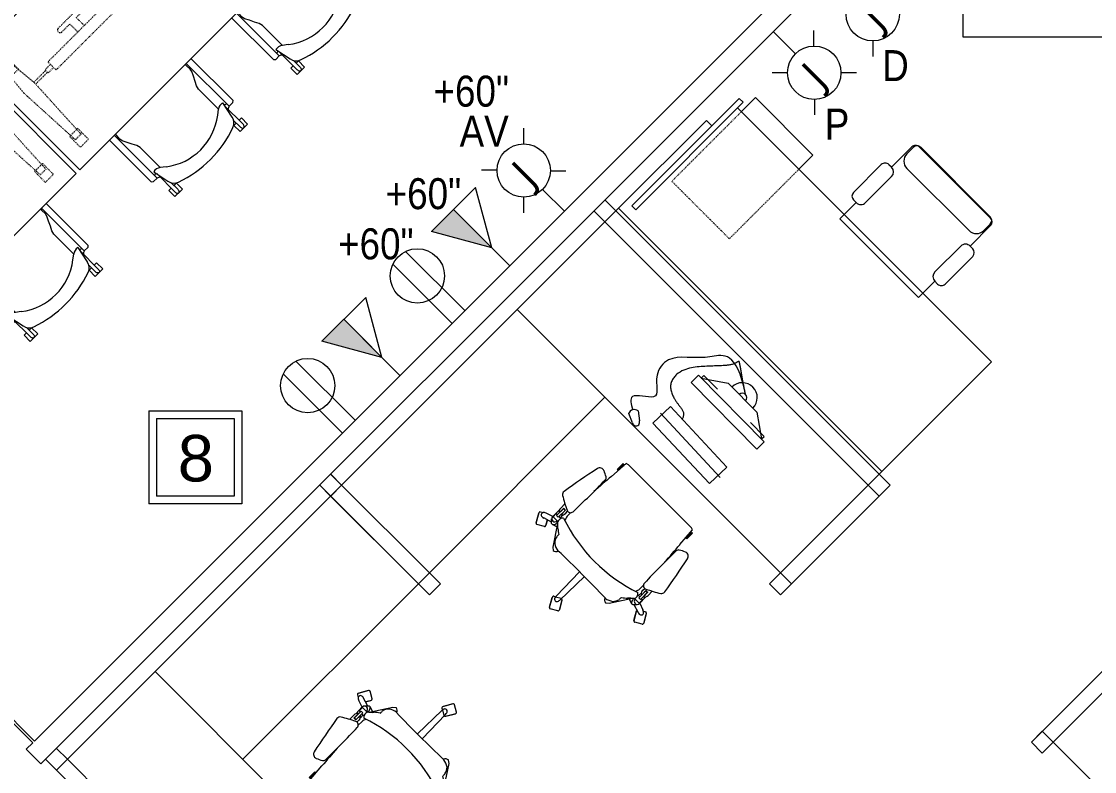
# Model space of a CAD drawing. Header units: inches. Extents: x 1 to 4574, y -953 to 1388.
# Drawn here: x 1731.3 to 1938.8, y 707.8 to 852.8 of the extents above; entities that cross this region are included whole.
import ezdxf

# ---------------------------------------------------------------- set-up
doc = ezdxf.new("R2010")
doc.units = ezdxf.units.IN
doc.header["$MEASUREMENT"] = 0
doc.linetypes.add('Dash', pattern=[0.25, 0.125, -0.125])
for name, color, linetype, lineweight in [('3rd Floor Revit Background_dwg', 8, 'Continuous', 9), ('A-ANNO-NOTE', 131, 'Continuous', 20), ('A-WALL', 113, 'Continuous', 50), ('AWAEX', 7, 'Continuous', 9), ('E-COMM-IDEN', 2, 'Continuous', 9), ('E-ELEC-FIXT-IDEN', 2, 'Continuous', 9), ('I-FURN', 30, 'Continuous', 9), ('I-FURN-HDLN', 30, 'Continuous', 9), ('I-WALL', 2, 'Continuous', 9)]:
    doc.layers.add(name, color=color, linetype=linetype, lineweight=lineweight)
doc.styles.add('Arial', font='arial.ttf', dxfattribs={"height": 9})
doc.styles.add('Arial_3', font='arial.ttf', dxfattribs={"width": 0.85, "height": 6})
doc.styles.add('Tahoma', font='tahoma.ttf', dxfattribs={"height": 6})

# ---------------------------------------------------------------- blocks, each defined once
blk = doc.blocks.new('6FT_BENCHES - 6FT_BENCHES-1759733-3rd Floor New Construction - Tel_Data_Elec Plan')
at = {"layer": 'I-FURN'}
for p, q in [((-15.74, 30.23), (-15.74, -41.77)), ((-14.99, 30.23), (-15.74, 30.23)), ((9, 30.23), (-14.99, 30.23)), ((-14.99, -41.77), (-14.99, 30.23)), ((9, 28.73), (9, 30.23)), ((-12.88, 28.73), (-12.88, 27.67)), ((16.49, 28.73), (-12.88, 28.73)), ((-12.88, 27.67), (16.49, 27.67)), ((14.99, -41.77), (14.99, 27.67)), ((16.49, 27.67), (16.49, 28.73)), ((18.82, 26.62), (14.99, 26.62)), ((18.82, 10.89), (18.82, 26.62)), ((18.82, 26.62), (18.82, 10.89)), ((14.99, 10.89), (18.82, 10.89)), ((26.85, 0.26), (19.27, 0.26)), ((13.77, -1.52), (13.77, -23.02)), ((18.24, -1.52), (13.77, -1.52)), ((18.24, -0.77), (18.24, -1.52)), ((27.9, -1.52), (27.9, -0.8)), ((33.47, -1.52), (27.9, -1.52)), ((33.62, -1.77), (31.84, -1.77)), ((19.52, -2.79), (26.63, -2.79)), ((29.84, -20.77), (29.84, -3.77)), ((34.47, -22.02), (34.47, -2.52)), ((34.62, -21.77), (34.62, -2.77)), ((26.59, -21.75), (19.52, -21.75)), ((33.62, -22.77), (31.84, -22.77)), ((13.77, -23.02), (18.24, -23.02)), ((18.24, -23.02), (18.24, -23.77)), ((19.27, -24.8), (26.8, -24.8)), ((27.86, -23.02), (33.47, -23.02)), ((27.86, -23.74), (27.86, -23.02)), ((-15.74, -41.77), (-14.99, -41.77)), ((-14.99, -41.77), (14.99, -41.77))]:
    blk.add_line(p, q, dxfattribs=at)
for centre, radius, start, end in [((19.27, -0.77), 1.03, 90, 180), ((26.85, -0.8), 1.06, 0, 90), ((19.52, -1.52), 1.27, 180, 270), ((26.63, -1.52), 1.27, 270, 360), ((31.84, -3.77), 2, 90, 180), ((33.47, -2.52), 1, 360, 90), ((33.62, -2.77), 1, 360, 90), ((19.52, -23.02), 1.27, 90, 180), ((26.59, -23.02), 1.27, 0, 90), ((31.84, -20.77), 2, 180, 270), ((33.47, -22.02), 1, 270, 360), ((33.62, -21.77), 1, 270, 360), ((19.27, -23.77), 1.03, 180, 270), ((26.8, -23.74), 1.06, 270, 0)]:
    blk.add_arc(centre, radius, start, end, dxfattribs=at)
at = {"layer": 'I-FURN-HDLN', "linetype": 'Dash'}
for p, q in [((-4.05, 26.62), (-4.05, 10.89)), ((14.99, 26.62), (-4.05, 26.62)), ((-4.05, 10.89), (14.99, 10.89))]:
    blk.add_line(p, q, dxfattribs=at)
blk = doc.blocks.new('Workstation - 6x6 - Workstation - 6x6-1549611-3rd Floor New Construction - Tel_Data_Elec Plan')
at = {"layer": 'I-FURN'}
for p, q in [((-76.5, -28.5), (-76.5, -1.5)), ((-73.5, -1.5), (-73.5, -28.5)), ((-76.5, -25.5), (-76.5, -28.5)), ((-73.5, -25.5), (-76.5, -25.5)), ((-73.5, -28.5), (-73.5, -25.5)), ((-73.5, -25.5), (-1.5, -25.5)), ((-76.5, -28.5), (-73.5, -28.5)), ((-73.5, -28.5), (-76.5, -28.5))]:
    blk.add_line(p, q, dxfattribs=at)
blk = doc.blocks.new('Workstation - 6x6 - Workstation - 6x6-V1-3rd Floor New Construction - Tel_Data_Elec Plan')
at = {"layer": 'I-FURN'}
for p, q in [((1.5, 76.5), (-1.5, 76.5)), ((1.5, 73.5), (1.5, 76.5)), ((25.5, 76.5), (1.5, 76.5)), ((28.5, 76.5), (25.5, 76.5)), ((25.5, 76.5), (25.5, 73.5)), ((28.5, 73.5), (28.5, 76.5)), ((-1.5, 73.5), (1.5, 73.5)), ((1.5, 73.5), (1.5, 1.5)), ((25.5, 73.5), (1.5, 73.5)), ((25.5, 73.5), (28.5, 73.5)), ((25.5, 25.5), (25.5, 73.5)), ((46.69, 61.83), (45.63, 59.99)), ((46.61, 61.77), (45.65, 60.09)), ((46.65, 61.75), (46.61, 61.77)), ((48.26, 61.16), (46.97, 61.9)), ((47.27, 59.05), (48.33, 60.88)), ((47.35, 59.11), (48.32, 60.78)), ((48.32, 60.78), (48.28, 60.8)), ((45.65, 60.09), (45.68, 60.07)), ((45.71, 59.72), (46.04, 59.53)), ((45.89, 52.83), (46.03, 59.37)), ((46.04, 59.53), (47, 58.97)), ((47.21, 52.83), (47.07, 59.37)), ((47.32, 59.13), (47.35, 59.11)), ((33.32, 52.11), (32.26, 50.28)), ((33.24, 52.05), (32.28, 50.38)), ((33.27, 52.03), (33.24, 52.05)), ((34.88, 51.44), (33.59, 52.19)), ((36.29, 49.23), (38.84, 53.12)), ((38.84, 53.12), (39.36, 53.53)), ((54.26, 53.12), (53.74, 53.53)), ((56.81, 49.23), (54.26, 53.12)), ((60.07, 52.11), (59.01, 50.28)), ((59.98, 52.05), (59.02, 50.38)), ((60.02, 52.03), (59.98, 52.05)), ((61.63, 51.44), (60.34, 52.19)), ((32.28, 50.38), (32.31, 50.36)), ((32.34, 50), (32.8, 49.74)), ((35.3, 49.87), (33.64, 50.37)), ((34.37, 50.15), (34.96, 51.17)), ((34.41, 50.14), (34.94, 51.07)), ((35.45, 50.03), (34.84, 49.41)), ((34.94, 51.07), (34.91, 51.09)), ((36.64, 49.78), (35.73, 50.07)), ((56.45, 49.78), (57.36, 50.07)), ((57.65, 50.03), (58.25, 49.41)), ((57.8, 49.87), (59.46, 50.37)), ((59.02, 50.38), (59.05, 50.36)), ((60.64, 49.33), (61.7, 51.17)), ((60.72, 49.4), (61.69, 51.07)), ((61.69, 51.07), (61.65, 51.09)), ((34.68, 48.91), (33.32, 49.38)), ((34.7, 47.17), (34.67, 48.98)), ((34.76, 48.95), (34.74, 48.03)), ((34.74, 48.03), (35.08, 48.02)), ((36.05, 48.95), (34.76, 48.95)), ((35.08, 48.29), (35.08, 46.32)), ((35.54, 48.29), (35.08, 48.29)), ((35.54, 46.36), (35.54, 48.29)), ((35.54, 48.02), (36.08, 48.01)), ((35.87, 47.26), (35.86, 48.01)), ((36.27, 49.19), (36.29, 49.23)), ((56.83, 49.19), (56.81, 49.23)), ((57.56, 48.02), (57.02, 48.01)), ((57.05, 48.95), (58.34, 48.95)), ((57.22, 47.26), (57.23, 48.01)), ((57.56, 48.29), (58.01, 48.29)), ((57.56, 46.36), (57.56, 48.29)), ((58.01, 48.29), (58.01, 46.32)), ((58.35, 48.03), (58.01, 48.02)), ((58.34, 48.95), (58.35, 48.03)), ((58.4, 47.17), (58.42, 48.98)), ((58.42, 48.91), (59.78, 49.38)), ((60, 49.48), (60.37, 49.26)), ((60.69, 49.41), (60.72, 49.4)), ((34.61, 46.69), (34.62, 45.54)), ((35.04, 47.53), (35.05, 46.27)), ((35.57, 47.56), (35.55, 46.32)), ((35.98, 47.03), (36, 46.69)), ((36, 46.69), (35.99, 46.18)), ((36.63, 46.92), (36.62, 45.93)), ((56.47, 46.92), (56.48, 45.93)), ((57.11, 47.03), (57.1, 46.69)), ((57.1, 46.69), (57.11, 46.18)), ((57.52, 47.56), (57.54, 46.32)), ((58.05, 47.53), (58.05, 46.27)), ((58.49, 46.69), (58.48, 45.54)), ((37.48, 31.63), (37.21, 35.41)), ((55.89, 35.41), (55.62, 31.63)), ((37.05, 33.66), (37.2, 33.66)), ((37.05, 32.08), (37.05, 33.66)), ((37.2, 33.66), (37.2, 32.08)), ((55.89, 33.66), (55.89, 32.08)), ((56.05, 33.66), (55.89, 33.66)), ((56.05, 32.08), (56.05, 33.66)), ((37.2, 32.08), (37.05, 32.08)), ((37.94, 31.5), (37.48, 31.63)), ((55.16, 31.5), (37.94, 31.5)), ((55.62, 31.63), (55.16, 31.5)), ((55.89, 32.08), (56.05, 32.08)), ((73.5, 28.5), (73.5, 25.5)), ((76.5, 28.5), (73.5, 28.5)), ((73.5, 28.5), (76.5, 28.5)), ((73.5, 1.5), (73.5, 28.5)), ((76.5, 28.5), (76.5, 1.5)), ((76.5, 25.5), (76.5, 28.5)), ((73.5, 25.5), (1.5, 25.5)), ((32.76, 25.23), (30.95, 24.45)), ((73.5, 25.5), (76.5, 25.5)), ((31.89, 22.83), (33.46, 24.02)), ((35.58, 22.46), (51.58, 23.01)), ((51.58, 23.01), (51.74, 18.36)), ((35.74, 17.8), (35.58, 22.46)), ((52.22, 20.74), (35.26, 20.05)), ((51.74, 18.36), (35.74, 17.8)), ((53.38, 11.8), (35.25, 11.7)), ((35.25, 11.7), (35.26, 9.7)), ((53.39, 9.8), (53.38, 11.8)), ((35.26, 9.7), (53.39, 9.8)), ((36.03, 9.71), (40.4, 6.73)), ((36.04, 8.98), (36.03, 9.71)), ((39.77, 9), (36.04, 8.98)), ((48.28, 6.77), (52.61, 9.79)), ((52.62, 9.07), (48.89, 9.05)), ((52.61, 9.79), (52.62, 9.07)), ((40.4, 6.73), (48.28, 6.77)), ((1.5, 1.5), (-1.5, 1.5)), ((1.5, -1.5), (1.5, 1.5)), ((1.5, 1.5), (73.5, 1.5)), ((73.5, 1.5), (73.5, -1.5)), ((76.5, 1.5), (73.5, 1.5)), ((76.5, -1.5), (76.5, 1.5)), ((-1.5, -1.5), (1.5, -1.5)), ((73.5, -1.5), (1.5, -1.5)), ((73.5, -1.5), (76.5, -1.5))]:
    blk.add_line(p, q, dxfattribs=at)
for centre, radius, start, end in [((46.87, 61.73), 0.2, 59.8643, 150), ((48.16, 60.98), 0.2, 330, 60), ((45.81, 59.89), 0.2, 150, 240.1357), ((47.55, 59.34), 1.53, 164.4505, 178.7927), ((46.64, 59.59), 0.583, 134.254, 164.4505), ((46.55, 59.69), 0.445, 45.7229, 134.2771), ((46.45, 59.59), 0.583, 15.5495, 45.746), ((47.1, 59.15), 0.2, 240.1393, 264.765), ((45.54, 59.34), 1.53, 1.2073, 15.5495), ((47.1, 59.15), 0.2, 264.765, 330.1534), ((33.49, 52.01), 0.2, 60, 150), ((40.23, 50.72), 2.29, 134.5977, 169.3918), ((40.35, 50.06), 2.87, 95.705, 127.0086), ((39.2, 52.43), 1.12, 25.6219, 82.0752), ((46.55, 297.94), 245.12, 268.4848, 271.5152), ((53.9, 52.43), 1.12, 97.9248, 154.3781), ((52.74, 50.06), 2.87, 52.9914, 84.295), ((52.87, 50.72), 2.29, 10.6082, 45.4023), ((60.24, 52.01), 0.2, 60, 150), ((32.44, 50.18), 0.2, 149.7906, 240), ((33.18, 49.97), 0.445, 117.8208, 206.0638), ((33.24, 49.85), 0.583, 87.4248, 117.8208), ((33.2, 48.91), 1.53, 73.2073, 87.502), ((34.79, 51.27), 0.2, 330, 60.1121), ((35.63, 49.76), 0.323, 29.6621, 124.4716), ((35.17, 49.37), 0.922, 9.6607, 36.4682), ((32.78, 53.76), 5.75, 305.3709, 317.4948), ((40.81, 45.83), 5.54, 121.0187, 133.18), ((22.73, 51.52), 15.26, 356.4473, 358.5687), ((70.37, 51.52), 15.26, 181.4313, 183.5527), ((52.29, 45.83), 5.54, 46.82, 58.9813), ((60.32, 53.76), 5.75, 222.5052, 234.6291), ((57.92, 49.37), 0.922, 143.5318, 170.3393), ((57.46, 49.76), 0.323, 55.5284, 150.3379), ((59.18, 50.18), 0.2, 150.1295, 164.8673), ((59.9, 48.91), 1.53, 92.498, 106.7927), ((59.86, 49.85), 0.583, 62.1792, 92.5752), ((59.92, 49.97), 0.445, 333.9362, 62.1792), ((61.53, 51.27), 0.2, 330, 60.168), ((33.3, 50.03), 0.583, 206.0911, 236.5503), ((33.82, 50.82), 1.53, 236.4886, 250.7927), ((35.27, 48.99), 0.593, 84.0219, 180.9117), ((35.19, 48.94), 0.657, 1.3207, 77.9642), ((37, 48.52), 1.04, 148.1398, 233.8639), ((34.85, 49.29), 1.25, 346.3769, 10.9189), ((46.55, 17.95), 31.42, 71.1164, 108.8836), ((38.46, 46.83), 1.84, 146.599, 177.2887), ((54.64, 46.83), 1.84, 2.7113, 33.401), ((56.1, 48.52), 1.04, 306.1361, 31.8602), ((58.24, 49.29), 1.25, 169.0811, 193.6231), ((57.9, 48.94), 0.657, 102.0358, 178.6793), ((57.83, 48.99), 0.593, 359.0883, 95.9781), ((59.27, 50.82), 1.53, 289.2073, 303.5876), ((59.8, 50.03), 0.583, 303.6493, 333.9089), ((60.47, 49.43), 0.2, 240.112, 330), ((47.84, 20.67), 28.17, 115.3981, 121.4503), ((35.49, 46.77), 0.887, 120.1857, 184.8367), ((35.34, 45.83), 0.533, 66.9672, 123.7509), ((35.34, 45.9), 0.5, 67.0573, 121.4674), ((35.06, 46.73), 0.971, 17.6225, 57.9495), ((36.07, 45.48), 0.711, 2.0473, 115.4842), ((57.03, 45.48), 0.711, 64.5158, 177.9527), ((58.04, 46.73), 0.971, 122.0505, 162.3775), ((45.25, 20.67), 28.17, 58.5433, 64.6019), ((57.75, 45.83), 0.533, 56.2491, 113.0328), ((57.75, 45.9), 0.5, 58.5326, 112.9427), ((57.61, 46.77), 0.887, 355.1633, 59.8143), ((33.53, 44.06), 0.749, 121.3338, 189.0231), ((206.63, 72.48), 176.17, 189.3216, 191.8593), ((-118.7, 39.95), 155.58, 358.8191, 2.0473), ((211.8, 39.95), 155.58, 177.9527, 181.1809), ((-113.54, 72.48), 176.17, 348.1379, 350.6784), ((59.56, 44.06), 0.749, 350.9769, 58.4268), ((302.29, 57.38), 265.99, 183.7702, 184.7367), ((-209.19, 57.38), 265.99, 355.2633, 356.2298), ((35.07, 36.45), 0.859, 191.5789, 292.8427), ((31.47, 45.01), 10.15, 292.7913, 299.9233), ((36.23, 36.75), 0.615, 299.9233, 358.8191), ((56.87, 36.75), 0.615, 181.1809, 240.0767), ((61.62, 45.01), 10.15, 240.0767, 247.2087), ((58.03, 36.45), 0.859, 247.1573, 347.8576), ((37.77, 33.83), 0.589, 197.5488, 225.5119), ((55.33, 33.83), 0.589, 314.4881, 342.4512), ((37.77, 31.9), 0.589, 125.1062, 162.4512), ((55.33, 31.9), 0.589, 17.5488, 54.8938), ((33.17, 24.66), 0.703, 293.9686, 126.3623), ((32.02, 23.99), 1.17, 156.8209, 263.5101), ((44.34, 6.75), 2.88, 180.2998, 0.2998), ((44.34, 6.75), 0.885, 180.2998, 0.2998)]:
    blk.add_arc(centre, radius, start, end, dxfattribs=at)
for points, knots in [([(44.31, 5.87), (37.07, 1.09), (33.91, 7.56), (28.34, 10.27), (29.21, 16.39), (34.37, 18.27), (27.73, 21.55), (30.02, 22.89), (31.01, 23.4)], [0, 0, 0, 0, 4.203758, 11.310205, 15.301003, 21.109862, 25.639067, 29.008441, 29.008441, 29.008441, 29.008441]), ([(44.31, 5.87), (44.1, 5.73), (43.67, 5.45), (43.03, 5.03), (42.39, 4.6), (41.86, 4.24), (41.44, 3.95), (41.13, 3.73), (40.82, 3.51), (40.5, 3.28), (40.19, 3.06), (39.93, 2.87), (39.72, 2.72), (39.59, 2.63), (39.49, 2.56), (39.41, 2.5), (39.33, 2.45), (39.27, 2.41), (39.22, 2.38), (39.18, 2.36), (39.15, 2.33), (39.11, 2.31), (39.07, 2.29), (39.03, 2.27), (39, 2.27), (38.97, 2.27), (38.95, 2.27), (38.91, 2.28), (38.89, 2.3), (38.87, 2.32), (38.85, 2.35), (38.84, 2.38), (38.83, 2.42), (38.82, 2.45), (38.82, 2.48), (38.81, 2.51), (38.8, 2.56), (38.79, 2.62), (38.77, 2.7), (38.75, 2.78), (38.73, 2.86), (38.71, 2.93), (38.68, 3.04), (38.62, 3.22), (38.5, 3.47), (38.34, 3.74), (38.15, 4.01), (37.95, 4.27), (37.75, 4.52), (37.47, 4.86), (37.11, 5.26), (36.67, 5.74), (36.03, 6.42), (35.19, 7.31), (34.19, 8.44), (33.27, 9.63), (32.51, 11), (32.16, 12.3), (32.19, 13.42), (32.42, 14.23), (32.86, 14.94), (33.49, 15.5), (34.23, 15.89), (34.94, 16.14), (35.59, 16.29), (36.17, 16.4), (36.75, 16.48), (37.24, 16.54), (37.63, 16.6), (37.92, 16.67), (38.19, 16.77), (38.44, 16.94), (38.64, 17.15), (38.81, 17.39), (38.96, 17.65), (39.04, 17.83), (39.08, 17.91)], [0, 0, 0, 0, 0.063928, 0.127857, 0.191785, 0.255713, 0.287677, 0.319641, 0.351605, 0.38357, 0.415534, 0.447498, 0.46348, 0.479462, 0.487453, 0.495444, 0.503435, 0.511426, 0.514814, 0.518203, 0.521591, 0.524979, 0.528367, 0.531756, 0.535144, 0.536838, 0.538532, 0.54192, 0.545309, 0.547003, 0.548697, 0.552085, 0.555473, 0.558862, 0.560556, 0.56225, 0.565638, 0.572415, 0.579191, 0.585968, 0.592744, 0.599521, 0.606297, 0.61985, 0.646956, 0.674062, 0.701168, 0.728275, 0.755381, 0.782487, 0.836699, 0.890911, 0.945123, 1.070551, 1.19598, 1.321408, 1.446836, 1.585346, 1.654601, 1.723857, 1.793112, 1.862367, 1.931622, 2.000877, 2.049938, 2.099, 2.148061, 2.197123, 2.221654, 2.246184, 2.270715, 2.295246, 2.319777, 2.344307, 2.368838, 2.393369, 2.393369, 2.393369, 2.393369])]:
    blk.add_open_spline(points, degree=3, knots=knots, dxfattribs=at)
blk = doc.blocks.new('Workstation - 6x6 - Workstation - 6x6-V2-3rd Floor New Construction - Tel_Data_Elec Plan')
at = {"layer": 'I-FURN'}
for p, q in [((-1.5, 1.5), (1.5, 1.5)), ((1.5, 1.5), (1.5, -1.5)), ((73.5, 1.5), (1.5, 1.5)), ((73.5, 1.5), (76.5, 1.5)), ((73.5, -1.5), (73.5, 1.5)), ((76.5, 1.5), (76.5, -1.5)), ((1.5, -1.5), (-1.5, -1.5)), ((1.5, -1.5), (73.5, -1.5)), ((1.5, -73.5), (1.5, -1.5)), ((76.5, -1.5), (73.5, -1.5)), ((73.5, -1.5), (73.5, -28.5)), ((76.5, -28.5), (76.5, -1.5)), ((36.03, -9.71), (40.4, -6.73)), ((40.4, -6.73), (48.28, -6.77)), ((48.28, -6.77), (52.61, -9.79)), ((35.25, -11.7), (35.26, -9.7)), ((35.26, -9.7), (53.39, -9.8)), ((36.04, -8.98), (36.03, -9.71)), ((39.77, -9), (36.04, -8.98)), ((52.62, -9.07), (48.89, -9.05)), ((52.61, -9.79), (52.62, -9.07)), ((53.39, -9.8), (53.38, -11.8)), ((53.38, -11.8), (35.25, -11.7)), ((35.74, -17.8), (35.58, -22.46)), ((51.74, -18.36), (35.74, -17.8)), ((51.58, -23.01), (51.74, -18.36)), ((52.22, -20.74), (35.26, -20.05)), ((35.58, -22.46), (51.58, -23.01)), ((32.76, -25.23), (30.95, -24.45)), ((31.89, -22.83), (33.46, -24.02)), ((73.5, -25.5), (1.5, -25.5)), ((25.5, -25.5), (25.5, -73.5)), ((73.5, -25.5), (76.5, -25.5)), ((73.5, -28.5), (73.5, -25.5)), ((76.5, -25.5), (76.5, -28.5)), ((76.5, -28.5), (73.5, -28.5)), ((73.5, -28.5), (76.5, -28.5)), ((37.05, -32.08), (37.05, -33.66)), ((37.2, -32.08), (37.05, -32.08)), ((37.2, -33.66), (37.2, -32.08)), ((37.48, -31.63), (37.21, -35.41)), ((37.94, -31.5), (37.48, -31.63)), ((55.16, -31.5), (37.94, -31.5)), ((55.62, -31.63), (55.16, -31.5)), ((55.89, -35.41), (55.62, -31.63)), ((55.89, -33.66), (55.89, -32.08)), ((55.89, -32.08), (56.05, -32.08)), ((56.05, -32.08), (56.05, -33.66)), ((37.05, -33.66), (37.2, -33.66)), ((56.05, -33.66), (55.89, -33.66)), ((34.61, -46.69), (34.62, -45.54)), ((58.49, -46.69), (58.48, -45.54)), ((34.7, -47.17), (34.67, -48.98)), ((35.04, -47.53), (35.05, -46.27)), ((35.08, -48.29), (35.08, -46.32)), ((35.54, -46.36), (35.54, -48.29)), ((35.57, -47.56), (35.55, -46.32)), ((35.87, -47.26), (35.86, -48.01)), ((35.98, -47.03), (36, -46.69)), ((36, -46.69), (35.99, -46.18)), ((36.63, -46.92), (36.62, -45.93)), ((56.47, -46.92), (56.48, -45.93)), ((57.1, -46.69), (57.11, -46.18)), ((57.11, -47.03), (57.1, -46.69)), ((57.22, -47.26), (57.23, -48.01)), ((57.52, -47.56), (57.54, -46.32)), ((57.56, -46.36), (57.56, -48.29)), ((58.01, -48.29), (58.01, -46.32)), ((58.05, -47.53), (58.05, -46.27)), ((58.4, -47.17), (58.42, -48.98)), ((32.34, -50), (32.8, -49.74)), ((34.68, -48.91), (33.32, -49.38)), ((34.74, -48.03), (35.08, -48.02)), ((34.76, -48.95), (34.74, -48.03)), ((36.05, -48.95), (34.76, -48.95)), ((35.45, -50.03), (34.84, -49.41)), ((35.54, -48.29), (35.08, -48.29)), ((35.54, -48.02), (36.08, -48.01)), ((36.64, -49.78), (35.73, -50.07)), ((36.27, -49.19), (36.29, -49.23)), ((36.29, -49.23), (38.84, -53.12)), ((56.81, -49.23), (54.26, -53.12)), ((56.45, -49.78), (57.36, -50.07)), ((56.83, -49.19), (56.81, -49.23)), ((57.56, -48.02), (57.02, -48.01)), ((57.05, -48.95), (58.34, -48.95)), ((57.56, -48.29), (58.01, -48.29)), ((57.65, -50.03), (58.25, -49.41)), ((58.35, -48.03), (58.01, -48.02)), ((58.34, -48.95), (58.35, -48.03)), ((58.42, -48.91), (59.78, -49.38)), ((60, -49.48), (60.37, -49.26)), ((60.64, -49.33), (61.7, -51.17)), ((60.69, -49.41), (60.72, -49.4)), ((60.72, -49.4), (61.69, -51.07)), ((33.32, -52.11), (32.26, -50.28)), ((32.28, -50.38), (32.31, -50.36)), ((33.24, -52.05), (32.28, -50.38)), ((34.88, -51.44), (33.59, -52.19)), ((35.3, -49.87), (33.64, -50.37)), ((34.37, -50.15), (34.96, -51.17)), ((34.41, -50.14), (34.94, -51.07)), ((34.94, -51.07), (34.91, -51.09)), ((57.8, -49.87), (59.46, -50.37)), ((60.07, -52.11), (59.01, -50.28)), ((59.02, -50.38), (59.05, -50.36)), ((59.98, -52.05), (59.02, -50.38)), ((61.63, -51.44), (60.34, -52.19)), ((61.69, -51.07), (61.65, -51.09)), ((33.27, -52.03), (33.24, -52.05)), ((38.84, -53.12), (39.36, -53.53)), ((45.89, -52.83), (46.03, -59.37)), ((47.21, -52.83), (47.07, -59.37)), ((54.26, -53.12), (53.74, -53.53)), ((60.02, -52.03), (59.98, -52.05)), ((46.69, -61.83), (45.63, -59.99)), ((45.65, -60.09), (45.68, -60.07)), ((46.61, -61.77), (45.65, -60.09)), ((45.71, -59.72), (46.04, -59.53)), ((46.04, -59.53), (47, -58.97)), ((47.27, -59.05), (48.33, -60.88)), ((47.32, -59.13), (47.35, -59.11)), ((47.35, -59.11), (48.32, -60.78)), ((46.65, -61.75), (46.61, -61.77)), ((48.26, -61.16), (46.97, -61.9)), ((48.32, -60.78), (48.28, -60.8)), ((-1.5, -73.5), (1.5, -73.5)), ((1.5, -73.5), (1.5, -76.5)), ((25.5, -73.5), (1.5, -73.5)), ((25.5, -73.5), (28.5, -73.5)), ((25.5, -76.5), (25.5, -73.5)), ((28.5, -73.5), (28.5, -76.5)), ((1.5, -76.5), (-1.5, -76.5)), ((25.5, -76.5), (1.5, -76.5)), ((28.5, -76.5), (25.5, -76.5))]:
    blk.add_line(p, q, dxfattribs=at)
for centre, radius, start, end in [((44.34, -6.75), 2.88, 359.7002, 179.7002), ((44.34, -6.75), 0.885, 359.7002, 179.7002), ((32.02, -23.99), 1.17, 96.4899, 203.1791), ((33.17, -24.66), 0.703, 233.6377, 66.0314), ((37.77, -31.9), 0.589, 197.5488, 234.8938), ((55.33, -31.9), 0.589, 305.1062, 342.4512), ((37.77, -33.83), 0.589, 134.4881, 162.4512), ((55.33, -33.83), 0.589, 17.5488, 45.5119), ((206.63, -72.48), 176.17, 168.1407, 170.6784), ((35.07, -36.45), 0.859, 67.1573, 168.4211), ((31.47, -45.01), 10.15, 60.0767, 67.2087), ((36.23, -36.75), 0.615, 1.1809, 60.0767), ((-118.7, -39.95), 155.58, 357.9527, 1.1809), ((302.29, -57.38), 265.99, 175.2633, 176.2298), ((-209.19, -57.38), 265.99, 3.7702, 4.7367), ((211.8, -39.95), 155.58, 178.8191, 182.0473), ((56.87, -36.75), 0.615, 119.9233, 178.8191), ((61.62, -45.01), 10.15, 112.7913, 119.9233), ((58.03, -36.45), 0.859, 12.1424, 112.8427), ((-113.54, -72.48), 176.17, 9.3216, 11.8621), ((33.53, -44.06), 0.749, 170.9769, 238.6662), ((47.84, -20.67), 28.17, 238.5497, 244.6019), ((36.07, -45.48), 0.711, 244.5158, 357.9527), ((57.03, -45.48), 0.711, 182.0473, 295.4842), ((45.25, -20.67), 28.17, 295.3981, 301.4567), ((59.56, -44.06), 0.749, 301.5732, 9.0231), ((35.49, -46.77), 0.887, 175.1633, 239.8143), ((35.34, -45.83), 0.533, 236.2491, 293.0328), ((35.34, -45.9), 0.5, 238.5326, 292.9427), ((35.06, -46.73), 0.971, 302.0505, 342.3775), ((37, -48.52), 1.04, 126.1361, 211.8602), ((46.55, -17.95), 31.42, 251.1164, 288.8836), ((38.46, -46.83), 1.84, 182.7113, 213.401), ((54.64, -46.83), 1.84, 326.599, 357.2887), ((56.1, -48.52), 1.04, 328.1398, 53.8639), ((58.04, -46.73), 0.971, 197.6225, 237.9495), ((57.75, -45.83), 0.533, 246.9672, 303.7509), ((57.75, -45.9), 0.5, 247.0573, 301.4674), ((57.61, -46.77), 0.887, 300.1857, 4.8367), ((33.18, -49.97), 0.445, 153.9362, 242.1792), ((33.3, -50.03), 0.583, 123.4497, 153.9089), ((33.82, -50.82), 1.53, 109.2073, 123.5114), ((35.27, -48.99), 0.593, 179.0883, 275.9781), ((35.19, -48.94), 0.657, 282.0358, 358.6793), ((35.17, -49.37), 0.922, 323.5318, 350.3393), ((34.85, -49.29), 1.25, 349.0811, 13.6231), ((32.78, -53.76), 5.75, 42.5052, 54.6291), ((60.32, -53.76), 5.75, 125.3709, 137.4948), ((58.24, -49.29), 1.25, 166.3769, 190.9189), ((57.92, -49.37), 0.922, 189.6607, 216.4682), ((57.9, -48.94), 0.657, 181.3207, 257.9642), ((57.83, -48.99), 0.593, 264.0219, 0.9117), ((59.27, -50.82), 1.53, 56.4124, 70.7927), ((59.8, -50.03), 0.583, 26.0911, 56.3507), ((59.92, -49.97), 0.445, 297.8208, 26.0638), ((60.47, -49.43), 0.2, 30, 119.888), ((32.44, -50.18), 0.2, 120, 210.2094), ((33.24, -49.85), 0.583, 242.1792, 272.5752), ((33.2, -48.91), 1.53, 272.498, 286.7927), ((34.79, -51.27), 0.2, 299.8879, 30), ((35.63, -49.76), 0.323, 235.5284, 330.3379), ((40.81, -45.83), 5.54, 226.82, 238.9813), ((22.73, -51.52), 15.26, 1.4313, 3.5527), ((40.23, -50.72), 2.29, 190.6082, 225.4023), ((52.87, -50.72), 2.29, 314.5977, 349.3918), ((70.37, -51.52), 15.26, 176.4473, 178.5687), ((52.29, -45.83), 5.54, 301.0187, 313.18), ((57.46, -49.76), 0.323, 209.6621, 304.4716), ((59.18, -50.18), 0.2, 195.1327, 209.8705), ((59.9, -48.91), 1.53, 253.2073, 267.502), ((59.86, -49.85), 0.583, 267.4248, 297.8208), ((61.53, -51.27), 0.2, 299.832, 30), ((33.49, -52.01), 0.2, 210, 300), ((40.35, -50.06), 2.87, 232.9914, 264.295), ((39.2, -52.43), 1.12, 277.9248, 334.3781), ((46.55, -297.94), 245.12, 88.4848, 91.5152), ((53.9, -52.43), 1.12, 205.6219, 262.0752), ((52.74, -50.06), 2.87, 275.705, 307.0086), ((60.24, -52.01), 0.2, 210, 300), ((45.81, -59.89), 0.2, 119.8643, 210), ((47.55, -59.34), 1.53, 181.2073, 195.5495), ((46.64, -59.59), 0.583, 195.5495, 225.746), ((46.55, -59.69), 0.445, 225.7229, 314.2771), ((46.45, -59.59), 0.583, 314.254, 344.4505), ((47.1, -59.15), 0.2, 95.235, 119.8607), ((45.54, -59.34), 1.53, 344.4505, 358.7927), ((47.1, -59.15), 0.2, 29.8466, 95.235), ((46.87, -61.73), 0.2, 210, 300.1357), ((48.16, -60.98), 0.2, 300, 30)]:
    blk.add_arc(centre, radius, start, end, dxfattribs=at)
for points, knots in [([(44.31, -5.87), (37.07, -1.09), (33.91, -7.56), (28.34, -10.27), (29.21, -16.39), (34.37, -18.27), (27.73, -21.55), (30.02, -22.89), (31.01, -23.4)], [0, 0, 0, 0, 4.203758, 11.310205, 15.301003, 21.109862, 25.639067, 29.008441, 29.008441, 29.008441, 29.008441]), ([(44.31, -5.87), (44.1, -5.73), (43.67, -5.45), (43.03, -5.03), (42.39, -4.6), (41.86, -4.24), (41.44, -3.95), (41.13, -3.73), (40.82, -3.51), (40.5, -3.28), (40.19, -3.06), (39.93, -2.87), (39.72, -2.72), (39.59, -2.63), (39.49, -2.56), (39.41, -2.5), (39.33, -2.45), (39.27, -2.41), (39.22, -2.38), (39.18, -2.36), (39.15, -2.33), (39.11, -2.31), (39.07, -2.29), (39.03, -2.27), (39, -2.27), (38.97, -2.27), (38.95, -2.27), (38.91, -2.28), (38.89, -2.3), (38.87, -2.32), (38.85, -2.35), (38.84, -2.38), (38.83, -2.42), (38.82, -2.45), (38.82, -2.48), (38.81, -2.51), (38.8, -2.56), (38.79, -2.62), (38.77, -2.7), (38.75, -2.78), (38.73, -2.86), (38.71, -2.93), (38.68, -3.04), (38.62, -3.22), (38.5, -3.47), (38.34, -3.74), (38.15, -4.01), (37.95, -4.27), (37.75, -4.52), (37.47, -4.86), (37.11, -5.26), (36.67, -5.74), (36.03, -6.42), (35.19, -7.31), (34.19, -8.44), (33.27, -9.63), (32.51, -11), (32.16, -12.3), (32.19, -13.42), (32.42, -14.23), (32.86, -14.94), (33.49, -15.5), (34.23, -15.89), (34.94, -16.14), (35.59, -16.29), (36.17, -16.4), (36.75, -16.48), (37.24, -16.54), (37.63, -16.6), (37.92, -16.67), (38.19, -16.77), (38.44, -16.94), (38.64, -17.15), (38.81, -17.39), (38.96, -17.65), (39.04, -17.83), (39.08, -17.91)], [0, 0, 0, 0, 0.063928, 0.127857, 0.191785, 0.255713, 0.287677, 0.319641, 0.351605, 0.38357, 0.415534, 0.447498, 0.46348, 0.479462, 0.487453, 0.495444, 0.503435, 0.511426, 0.514814, 0.518203, 0.521591, 0.524979, 0.528367, 0.531756, 0.535144, 0.536838, 0.538532, 0.54192, 0.545309, 0.547003, 0.548697, 0.552085, 0.555473, 0.558862, 0.560556, 0.56225, 0.565638, 0.572415, 0.579191, 0.585968, 0.592744, 0.599521, 0.606297, 0.61985, 0.646956, 0.674062, 0.701168, 0.728275, 0.755381, 0.782487, 0.836699, 0.890911, 0.945123, 1.070551, 1.19598, 1.321408, 1.446836, 1.585346, 1.654601, 1.723857, 1.793112, 1.862367, 1.931622, 2.000877, 2.049938, 2.099, 2.148061, 2.197123, 2.221654, 2.246184, 2.270715, 2.295246, 2.319777, 2.344307, 2.368838, 2.393369, 2.393369, 2.393369, 2.393369])]:
    blk.add_open_spline(points, degree=3, knots=knots, dxfattribs=at)
blk = doc.blocks.new('Training Tables - 30x72-592698-3rd Floor New Construction - Tel_Data_Elec Plan')
at = {"layer": 'I-FURN'}
for p, q in [((-36, 15), (-36, -15)), ((36, 15), (-36, 15)), ((36, -15), (36, 15)), ((-36, -15), (36, -15)), ((-27.85, -15), (-27.85, -26.41)), ((-26.54, -26.71), (-26.54, -15)), ((-26.3, -16.32), (-26.25, -15.29)), ((-26.21, -16.85), (-26.3, -16.32)), ((-26.25, -15.29), (-26.22, -15)), ((-7.2, -16.85), (-7.1, -16.32)), ((-7.15, -15.29), (-7.18, -15)), ((-7.1, -16.32), (-7.15, -15.29)), ((-6.87, -26.71), (-6.87, -15)), ((-5.56, -15), (-5.56, -26.41)), ((5.56, -15), (5.56, -26.41)), ((6.87, -26.71), (6.87, -15)), ((7.1, -16.32), (7.15, -15.29)), ((7.2, -16.85), (7.1, -16.32)), ((7.15, -15.29), (7.18, -15)), ((26.21, -16.85), (26.3, -16.32)), ((26.25, -15.29), (26.22, -15)), ((26.3, -16.32), (26.25, -15.29)), ((26.54, -26.71), (26.54, -15)), ((27.85, -15), (27.85, -26.41)), ((-25.75, -17.75), (-26.21, -16.85)), ((-25.31, -18.7), (-25.75, -17.75)), ((-8.1, -18.7), (-7.65, -17.75)), ((-7.65, -17.75), (-7.2, -16.85)), ((7.65, -17.75), (7.2, -16.85)), ((8.1, -18.7), (7.65, -17.75)), ((25.31, -18.7), (25.75, -17.75)), ((25.75, -17.75), (26.21, -16.85)), ((-24.86, -19.49), (-25.31, -18.7)), ((-24.67, -20.24), (-24.86, -19.49)), ((-24.67, -25.69), (-24.67, -20.24)), ((-8.73, -20.24), (-8.55, -19.49)), ((-8.73, -25.69), (-8.73, -20.24)), ((-8.55, -19.49), (-8.1, -18.7)), ((8.55, -19.49), (8.1, -18.7)), ((8.73, -20.24), (8.55, -19.49)), ((8.73, -25.69), (8.73, -20.24)), ((24.67, -20.24), (24.86, -19.49)), ((24.67, -25.69), (24.67, -20.24)), ((24.86, -19.49), (25.31, -18.7)), ((-27.85, -26.41), (-27.48, -26.71)), ((-27.48, -26.71), (-26.54, -26.71)), ((-26.12, -25.37), (-25.46, -28.6)), ((-25.98, -26.05), (-25.98, -31.1)), ((-23.76, -26.39), (-24.67, -25.69)), ((-9.64, -26.39), (-8.73, -25.69)), ((-7.28, -25.37), (-7.95, -28.6)), ((-7.42, -26.05), (-7.42, -31.1)), ((-5.93, -26.71), (-6.87, -26.71)), ((-5.56, -26.41), (-5.93, -26.71)), ((5.56, -26.41), (5.93, -26.71)), ((5.93, -26.71), (6.87, -26.71)), ((7.28, -25.37), (7.95, -28.6)), ((7.42, -26.05), (7.42, -31.1)), ((9.64, -26.39), (8.73, -25.69)), ((23.76, -26.39), (24.67, -25.69)), ((26.12, -25.37), (25.46, -28.6)), ((25.98, -26.05), (25.98, -31.1)), ((27.48, -26.71), (26.54, -26.71)), ((27.85, -26.41), (27.48, -26.71)), ((-26.63, -30), (-26.63, -31.69)), ((-25.98, -30), (-26.63, -30)), ((-25.98, -31.1), (-25.98, -31.19)), ((-25.23, -29.27), (-25.23, -31.08)), ((-24.58, -30), (-25.23, -30)), ((-25.23, -31.19), (-25.23, -31.08)), ((-24.58, -31.69), (-24.58, -30)), ((-8.82, -30), (-8.18, -30)), ((-8.82, -31.69), (-8.82, -30)), ((-8.18, -29.27), (-8.18, -31.08)), ((-8.18, -31.08), (-8.17, -31.19)), ((-7.43, -31.19), (-7.42, -31.1)), ((-7.42, -30), (-6.78, -30)), ((-6.78, -30), (-6.78, -31.69)), ((6.78, -30), (6.78, -31.69)), ((7.42, -30), (6.78, -30)), ((7.43, -31.19), (7.42, -31.1)), ((8.18, -31.08), (8.17, -31.19)), ((8.18, -29.27), (8.18, -31.08)), ((8.82, -30), (8.18, -30)), ((8.82, -31.69), (8.82, -30)), ((24.58, -30), (25.23, -30)), ((24.58, -31.69), (24.58, -30)), ((25.23, -29.27), (25.23, -31.08)), ((25.23, -31.19), (25.23, -31.08)), ((25.98, -30), (26.63, -30)), ((25.98, -31.1), (25.98, -31.19)), ((26.63, -30), (26.63, -31.69)), ((-26.63, -31.69), (-24.58, -31.69)), ((-25.98, -31.19), (-25.96, -31.3)), ((-25.96, -31.3), (-25.93, -31.4)), ((-25.93, -31.4), (-25.89, -31.49)), ((-25.89, -31.49), (-25.83, -31.57)), ((-25.83, -31.57), (-25.77, -31.63)), ((-25.77, -31.63), (-25.71, -31.67)), ((-25.71, -31.67), (-25.64, -31.69)), ((-25.64, -31.69), (-25.57, -31.69)), ((-25.57, -31.69), (-25.5, -31.67)), ((-25.5, -31.67), (-25.44, -31.63)), ((-25.44, -31.63), (-25.38, -31.57)), ((-25.38, -31.57), (-25.33, -31.49)), ((-25.33, -31.49), (-25.28, -31.4)), ((-25.28, -31.4), (-25.25, -31.3)), ((-25.25, -31.3), (-25.23, -31.19)), ((-6.78, -31.69), (-8.82, -31.69)), ((-8.17, -31.19), (-8.15, -31.3)), ((-8.15, -31.3), (-8.12, -31.4)), ((-8.12, -31.4), (-8.08, -31.49)), ((-8.08, -31.49), (-8.03, -31.57)), ((-8.03, -31.57), (-7.97, -31.63)), ((-7.97, -31.63), (-7.9, -31.67)), ((-7.9, -31.67), (-7.83, -31.69)), ((-7.83, -31.69), (-7.76, -31.69)), ((-7.76, -31.69), (-7.7, -31.67)), ((-7.7, -31.67), (-7.63, -31.63)), ((-7.63, -31.63), (-7.57, -31.57)), ((-7.57, -31.57), (-7.52, -31.49)), ((-7.52, -31.49), (-7.48, -31.4)), ((-7.48, -31.4), (-7.45, -31.3)), ((-7.45, -31.3), (-7.43, -31.19)), ((6.78, -31.69), (8.82, -31.69)), ((7.45, -31.3), (7.43, -31.19)), ((7.48, -31.4), (7.45, -31.3)), ((7.52, -31.49), (7.48, -31.4)), ((7.57, -31.57), (7.52, -31.49)), ((7.63, -31.63), (7.57, -31.57)), ((7.7, -31.67), (7.63, -31.63)), ((7.76, -31.69), (7.7, -31.67)), ((7.83, -31.69), (7.76, -31.69)), ((7.9, -31.67), (7.83, -31.69)), ((7.97, -31.63), (7.9, -31.67)), ((8.03, -31.57), (7.97, -31.63)), ((8.08, -31.49), (8.03, -31.57)), ((8.12, -31.4), (8.08, -31.49)), ((8.15, -31.3), (8.12, -31.4)), ((8.17, -31.19), (8.15, -31.3)), ((26.63, -31.69), (24.58, -31.69)), ((25.25, -31.3), (25.23, -31.19)), ((25.28, -31.4), (25.25, -31.3)), ((25.33, -31.49), (25.28, -31.4)), ((25.38, -31.57), (25.33, -31.49)), ((25.44, -31.63), (25.38, -31.57)), ((25.5, -31.67), (25.44, -31.63)), ((25.57, -31.69), (25.5, -31.67)), ((25.64, -31.69), (25.57, -31.69)), ((25.71, -31.67), (25.64, -31.69)), ((25.77, -31.63), (25.71, -31.67)), ((25.83, -31.57), (25.77, -31.63)), ((25.89, -31.49), (25.83, -31.57)), ((25.93, -31.4), (25.89, -31.49)), ((25.96, -31.3), (25.93, -31.4)), ((25.98, -31.19), (25.96, -31.3))]:
    blk.add_line(p, q, dxfattribs=at)
for centre, radius, start, end in [((-26.64, -25.1), 0.933, 276.1183, 310.6025), ((-26.76, -27.75), 1.05, 42.6215, 77.957), ((-25.73, -27.07), 1.74, 52.4563, 103.0064), ((-16.7, -17.2), 11.59, 232.4563, 307.5437), ((-7.67, -27.07), 1.74, 76.9936, 127.5437), ((-6.65, -27.75), 1.05, 102.043, 137.3785), ((-6.77, -25.1), 0.933, 229.3975, 263.8817), ((6.77, -25.1), 0.933, 276.1183, 310.6025), ((6.65, -27.75), 1.05, 42.6215, 77.957), ((7.67, -27.07), 1.74, 52.4563, 103.0064), ((16.7, -17.2), 11.59, 232.4563, 307.5437), ((25.73, -27.07), 1.74, 76.9936, 127.5437), ((26.76, -27.75), 1.05, 102.043, 137.3785), ((26.64, -25.1), 0.933, 229.3975, 263.8817), ((-23.48, -28.29), 2, 188.9172, 250.5327), ((-9.92, -28.29), 2, 289.4673, 351.0828), ((9.92, -28.29), 2, 188.9172, 250.5327), ((23.48, -28.29), 2, 289.4673, 351.0828), ((-16.7, -9.11), 22.34, 250.5327, 289.4673), ((16.7, -9.11), 22.34, 250.5327, 289.4673)]:
    blk.add_arc(centre, radius, start, end, dxfattribs=at)
at = {"layer": 'I-FURN-HDLN', "linetype": 'Dash'}
for p, q in [((-33.13, 3), (-32.47, 10.3)), ((-32.8, 10.12), (-32.8, 7.16)), ((-30.6, 10.12), (-32.8, 10.12)), ((-32.47, 10.3), (-30.93, 10.3)), ((-30.93, 10.3), (-30.27, 3)), ((-30.6, 7.16), (-30.6, 10.12)), ((30.27, 3), (30.93, 10.3)), ((32.8, 10.12), (30.6, 10.12)), ((30.6, 10.12), (30.6, 7.16)), ((30.93, 10.3), (32.47, 10.3)), ((32.47, 10.3), (33.13, 3)), ((32.8, 7.16), (32.8, 10.12)), ((-32.8, 7.16), (-30.6, 7.16)), ((-19.56, 7.3), (-12.56, 7.3)), ((-19.56, 6.3), (-17.4, 6.3)), ((-17.4, 6.3), (-17.4, 4.11)), ((-15.64, 6.3), (-12.56, 6.3)), ((-15.64, 4.11), (-15.64, 6.3)), ((-9.57, 5.63), (-9.15, 6.54)), ((30.6, 7.16), (32.8, 7.16)), ((-32.47, -10.29), (-33.13, 3)), ((-30.27, 3), (-30.93, -10.29)), ((-27.07, 3.25), (-30.29, 3.25)), ((-27.07, 2.75), (-30.28, 2.75)), ((-27.07, 3.43), (-27.07, 2.57)), ((-25.57, 3.43), (-27.07, 3.43)), ((-27.07, 2.57), (-25.57, 2.57)), ((-25.57, 4.11), (-25.57, 1.89)), ((25.58, 4.11), (-25.57, 4.11)), ((25.58, 1.89), (25.58, 4.11)), ((25.58, 3.43), (27.08, 3.43)), ((27.08, 2.57), (25.58, 2.57)), ((27.08, 3.43), (27.08, 2.57)), ((27.08, 3.25), (30.29, 3.25)), ((27.08, 2.75), (30.28, 2.75)), ((30.93, -10.29), (30.27, 3)), ((33.13, 3), (32.47, -10.29)), ((-25.57, 1.89), (25.58, 1.89)), ((-32.8, -9.05), (-32.8, -12.01)), ((-30.6, -9.05), (-32.8, -9.05)), ((-30.93, -10.29), (-32.47, -10.29)), ((-30.6, -12.01), (-30.6, -9.05)), ((32.8, -9.05), (30.6, -9.05)), ((30.6, -9.05), (30.6, -12.01)), ((32.47, -10.29), (30.93, -10.29)), ((32.8, -12.01), (32.8, -9.05)), ((-32.8, -12.01), (-30.6, -12.01)), ((30.6, -12.01), (32.8, -12.01))]:
    blk.add_line(p, q, dxfattribs=at)
for centre, radius, start, end in [((-19.56, 6.8), 0.5, 90, 270), ((-12.56, -0.7), 8, 64.7939, 90), ((-12.56, -0.7), 7, 64.7589, 90)]:
    blk.add_arc(centre, radius, start, end, dxfattribs=at)
blk = doc.blocks.new('3rd Floor Revit Background_dwg-1506769-3rd Floor New Construction - Tel_Data_Elec Plan')
at = {"layer": 'AWAEX', "flags": 128}
blk.add_lwpolyline([(350.39, 530.7), (350.39, 580.28), (239.3, 691.37), (194.49, 691.37), (194.49, 736.18), (80.88, 849.79), (35.8, 849.79), (35.8, 887.57)], dxfattribs=at)
blk = doc.blocks.new('FORM Equipment_Fixture Tag - Square-214315-3rd Floor New Construction - Tel_Data_Elec Plan')
at = {"layer": 'A-ANNO-NOTE'}
for p, q in [((-0.09375, 0.09375), (0.09375, 0.09375)), ((-0.09375, 0.09375), (0.09375, 0.09375)), ((-0.09375, 0.09375), (0.09375, 0.09375)), ((-0.09375, 0.09375), (-0.09375, -0.09375)), ((0.09375, 0.09375), (0.09375, -0.09375)), ((-0.078125, 0.078125), (-0.078125, -0.078125)), ((-0.078125, 0.078125), (0.078125, 0.078125)), ((0.078125, 0.078125), (0.078125, -0.078125)), ((0.078125, -0.078125), (-0.078125, -0.078125)), ((0.09375, -0.09375), (-0.09375, -0.09375))]:
    blk.add_line(p, q, dxfattribs=at)

msp = doc.modelspace()

# ---------------------------------------------------------------- hatches: boundary and pattern name
at = {"layer": 'A-ANNO-NOTE', "lineweight": 9}
for points in [[(1822.23, 809.03), (1814.83, 816.42), (1810.59, 812.18)], [(1801.01, 787.81), (1793.62, 795.21), (1789.37, 790.97)]]:
    msp.add_hatch(color=256, dxfattribs=at).paths.add_polyline_path(points, flags=0)

# ---------------------------------------------------------------- linework, layer by layer
at = {"layer": 'A-ANNO-NOTE'}
for p, q in [((1876.65, 850.84), (1880.95, 846.53)), ((1884.55, 848.04), (1884.55, 851.05)), ((1895.96, 849.04), (1895.96, 846.03)), ((1879.44, 842.84), (1876.44, 842.84)), ((1889.76, 842.93), (1892.76, 842.93)), ((1884.64, 837.73), (1884.64, 834.72)), ((1828.46, 829.13), (1828.46, 832.14)), ((1823.26, 824.02), (1820.26, 824.02)), ((1833.57, 823.93), (1836.58, 823.93)), ((1810.59, 812.18), (1819.07, 820.67)), ((1822.23, 809.03), (1819.07, 820.67)), ((1836.37, 816.03), (1832.06, 820.33)), ((1828.37, 818.82), (1828.37, 815.82)), ((1810.59, 812.18), (1814.83, 816.42)), ((1814.83, 816.42), (1822.23, 809.03)), ((1825.7, 805.55), (1814.83, 816.42)), ((1822.23, 809.03), (1810.59, 812.18)), ((1822.23, 809.03), (1810.59, 812.18)), ((1817.04, 796.88), (1805.58, 808.34)), ((1814.57, 794.42), (1803.12, 805.87)), ((1789.37, 790.97), (1797.86, 799.45)), ((1801.01, 787.81), (1797.86, 799.45)), ((1789.37, 790.97), (1793.62, 795.21)), ((1793.62, 795.21), (1801.01, 787.81)), ((1804.49, 784.34), (1793.62, 795.21)), ((1801.01, 787.81), (1789.37, 790.97)), ((1801.01, 787.81), (1789.37, 790.97)), ((1795.82, 775.67), (1784.37, 787.12)), ((1793.36, 773.2), (1781.91, 784.66))]:
    msp.add_line(p, q, dxfattribs=at)
for centre, radius in [((1895.91, 854.2), 5.16), ((1884.6, 842.88), 5.16), ((1828.42, 823.98), 5.16), ((1807.85, 803.6), 5.25), ((1786.64, 782.39), 5.25)]:
    msp.add_circle(centre, radius, dxfattribs=at)
at = {"layer": 'A-WALL', "color": 250, "lineweight": 20}
for p, q in [((1918.3, 898.15), (1733.81, 713.66)), ((1735.05, 709.24), (1921.13, 895.32)), ((1733.46, 713.3), (1732.22, 712.07)), ((1732.22, 712.07), (1735.05, 709.24))]:
    msp.add_line(p, q, dxfattribs=at)
at = {"layer": 'I-WALL', "color": 250, "lineweight": 20}
for p, q in [((1613.86, 832.9), (1733.46, 713.3)), ((1733.81, 713.66), (1614.21, 833.25))]:
    msp.add_line(p, q, dxfattribs=at)

# ---------------------------------------------------------------- block references
at = {"layer": '3rd Floor Revit Background_dwg', "color": 7}
msp.add_blockref('3rd Floor Revit Background_dwg-1506769-3rd Floor New Construction - Tel_Data_Elec Plan', (1877.58, 0), dxfattribs=at)
at = {"layer": 'A-ANNO-NOTE', "xscale": 96, "yscale": 96, "zscale": 96}
msp.add_blockref('FORM Equipment_Fixture Tag - Square-214315-3rd Floor New Construction - Tel_Data_Elec Plan', (1764.9, 768.5), dxfattribs=at)
at = {"layer": 'I-FURN'}
for name, p, rotation in [('Training Tables - 30x72-592698-3rd Floor New Construction - Tel_Data_Elec Plan', (1757.4, 860.16), 44.99999999999996), ('6FT_BENCHES - 6FT_BENCHES-1759733-3rd Floor New Construction - Tel_Data_Elec Plan', (1878.75, 805.94), 45.00000000000009), ('Training Tables - 30x72-592698-3rd Floor New Construction - Tel_Data_Elec Plan', (1705.78, 808.54), 44.99999999999996), ('Workstation - 6x6 - Workstation - 6x6-V2-3rd Floor New Construction - Tel_Data_Elec Plan', (1844.12, 816.19), 314.9999999999995), ('Workstation - 6x6 - Workstation - 6x6-V1-3rd Floor New Construction - Tel_Data_Elec Plan', (1738.05, 710.12), 315.0000000000003), ('Workstation - 6x6 - Workstation - 6x6-1549611-3rd Floor New Construction - Tel_Data_Elec Plan', (2000.83, 679.52), 314.9999999999995)]:
    msp.add_blockref(name, p, dxfattribs=dict(at, rotation=rotation))

# ---------------------------------------------------------------- texts
at = {"layer": 'A-ANNO-NOTE', "lineweight": 9, "char_height": 6, "width": 4.1208, "attachment_point": 1, "rotation": 45, "style": 'Tahoma'}
for insert in [(1892.97, 855.11), (1881.66, 843.8), (1825.59, 824.71)]:
    msp.add_mtext('J', dxfattribs=dict(at, insert=insert))
at = {"layer": 'A-ANNO-NOTE', "lineweight": 9, "insert": (1765.01, 772.85), "char_height": 9, "width": 8.3742, "attachment_point": 2, "line_spacing_factor": 0.941778, "style": 'Arial'}
msp.add_mtext('8', dxfattribs=at)
at = {"layer": 'E-COMM-IDEN', "char_height": 6, "width": 17.336, "attachment_point": 2, "line_spacing_factor": 0.941778, "style": 'Arial_3'}
for insert in [(1818.27, 842.32), (1809.02, 822.5)]:
    msp.add_mtext('+60"', dxfattribs=dict(at, insert=insert))
at = {"layer": 'E-ELEC-FIXT-IDEN', "char_height": 6, "attachment_point": 2, "line_spacing_factor": 0.941778, "style": 'Arial_3'}
for s, insert, width in [('D', (1900.31, 847.26), 6.097), ('AV', (1820.77, 834.58), 11.3125), ('P', (1889, 835.95), 5.6562), ('+60"', (1799.82, 812.8), 17.336)]:
    msp.add_mtext(s, dxfattribs=dict(at, insert=insert, width=width))

doc.saveas('drawing.dxf')
